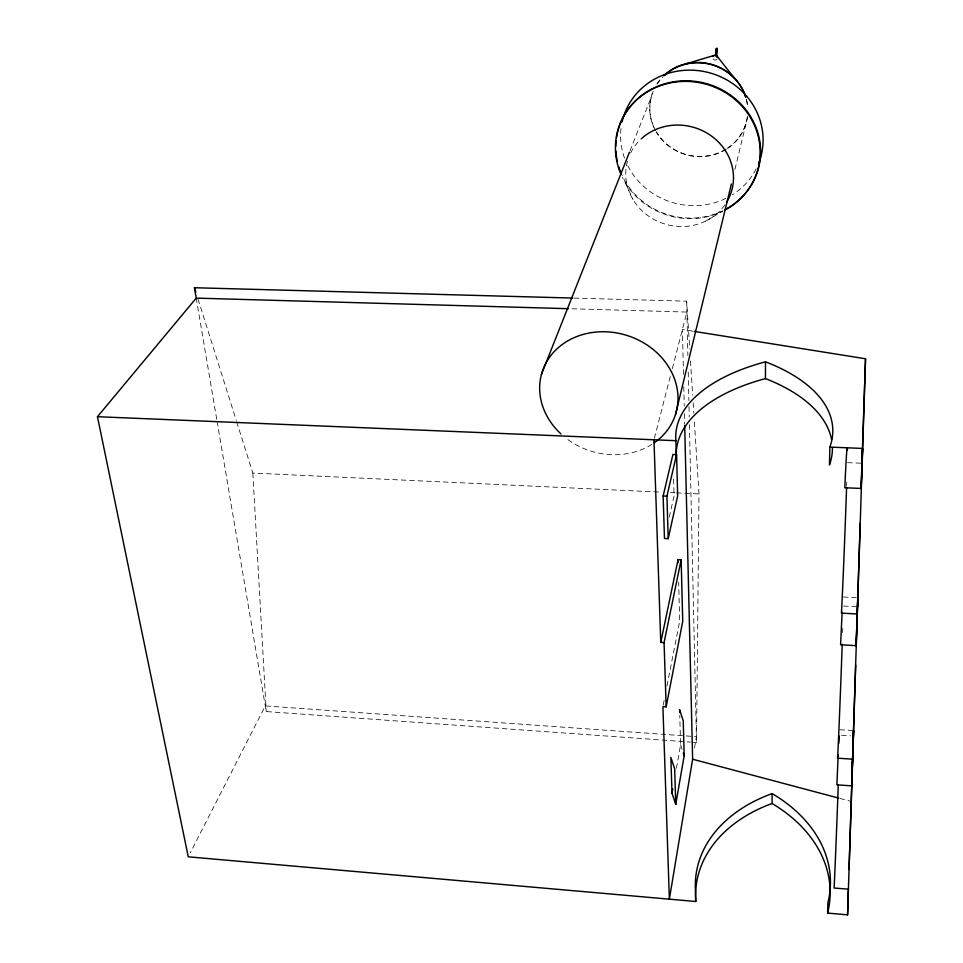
<?xml version="1.0" encoding="UTF-8"?>
<svg xmlns="http://www.w3.org/2000/svg" width="963" height="963" viewBox="0 0 963 963"><rect width="100%" height="100%" fill="white"/><g stroke="black" fill="none" stroke-linecap="round" stroke-linejoin="round"><path stroke-width="0.72" stroke-dasharray="4.82 3.61" d="M692.012 742.184L696.514 742.509L698.994 493.923L694.215 419.218M694.504 747.95L696.381 736.671L265.282 705.915L190.301 852.821M676.423 768.281L680.588 744.784L679.77 715.533M663.206 705.121L664.362 699.222M666.962 685.969L679.709 621.123L678.662 582.109M669.273 517.155L674.076 495.825L673.546 476.613M734.938 169.404L745.904 124.179M654.346 438.334L670.429 375.943M672.306 368.685L686.908 312.06L569.867 308.726M629.934 150.974L651.506 96.529M705.698 221.093L722.443 211.306A72.707 68.289 15.8 0 1 622.387 177.373M574.117 298.109L686.667 301.178L689.725 348.991M860.705 463.191L847.428 462.661A178.275 1.745 -88.1 0 0 847.464 459.748M236.669 421.734L252.836 473.062L661.437 492.165M670.453 492.587L674.955 492.803M676.459 492.875L698.994 493.923M843.299 596.988L856.372 597.674M843.528 606.04L856.191 606.714M839.832 729.725L853.603 730.628M841.506 735.214L850.485 735.804M217.06 421.192L266.233 711.561L690.519 742.076M692.746 331.152L682.406 329.502L683.477 374.583M839.856 798.411L851.4 801.481M625.288 182.669L633.064 199.654M680.588 744.784L682.382 750.249M198.053 299.144L236.224 420.313M196.223 298.121L216.807 419.712M690.483 360.944L692.686 395.312M693.167 402.775L693.829 413.235M252.836 473.062L266.233 711.561M683.766 386.596L684.236 406.133M684.404 413.645L684.657 424.165M686.667 301.178L687.883 355.564M688.244 372.067L688.882 400.584M689.014 406.579L689.255 417.087M689.412 424.587L696.514 742.509M842.769 628.153A171.45 1.685 -88.1 0 1 842.625 632.559M846.778 482.078A179.202 1.878 -88.1 0 1 846.633 486.207M724.85 204.95A54.145 50.449 16.1 0 1 657.982 221.454A54.145 50.449 16.1 0 1 627.455 161.266M630.596 153.033A54.145 50.449 16.1 0 1 640.154 139.876M651.915 444.364A69.974 60.573 17.6 0 1 565.437 437.756M747.601 116.174A49.185 46.802 15.2 0 1 727.234 148.711M726.066 149.458A49.185 46.802 15.2 0 1 656.369 132.063M653.841 127.176A49.185 46.802 15.2 0 1 653.275 91.389M657.103 84.154A49.185 46.802 15.2 0 1 663.194 76.667M746.53 99.791A49.185 46.802 15.2 0 1 747.818 107.976M717.303 58.924A2.492 2.408 13.5 0 1 712.68 57.575M747.24 117.221A49.161 46.778 15.3 0 1 727.065 148.386M725.885 149.133A49.161 46.778 15.3 0 1 656.236 131.75M655.562 130.559A49.161 46.778 15.3 0 1 653.143 91.088M656.971 83.853A49.161 46.778 15.3 0 1 661.148 78.376M746.349 99.49A49.161 46.778 15.3 0 1 747.637 107.675M756.148 168.898A71.527 67.458 15.5 0 1 732.422 194.731M725.897 198.366A71.527 67.458 15.5 0 1 627.431 164.986M624.518 158.125A71.527 67.458 15.5 0 1 621.316 126.261M722.852 210.777A72.719 68.313 15.7 0 1 622.122 175.483"/><path stroke-width="1.44" d="M715.762 55.035L716.075 48.969L716.917 48.15L716.364 56.287M831.563 439.573A183.126 92.412 -1.9 0 0 765.465 378.591L765.489 361.835A182.609 89.968 2 0 0 675.882 440.693L97.468 416.702L188.267 856.817L695.755 901.488A156.68 112.334 7.6 0 1 772.049 803.503L772.097 793.596A157.246 111.973 7.4 0 0 695.515 891.257L695.755 901.488M717.242 55.866L717.11 57.01L717.242 55.866L715.966 56.01L715.918 54.518L716.267 48.884L717.158 48.752M716.544 56.01L717.002 48.511M765.489 361.835A184.138 91.292 -1.9 0 1 829.865 447.085L829.468 464.985A183.126 92.412 -1.9 0 0 832.405 447.951M694.227 331.392L865.532 358.778L847.572 914.85L827.614 913.093L827.867 902.776A158.558 114.537 -0.2 0 0 772.097 793.596M857.6 606.786L857.828 597.746L856.131 645.667L840.603 644.777A172.112 1.565 -88 0 1 842.168 612.263M862.174 463.239L862.571 448.614L861.139 488.446L844.792 487.76A178.275 1.745 -88.1 0 1 847.428 449.865M847.572 914.85L848.379 889.174L834.127 888.03A165.516 1.517 -88 0 0 838.267 785.086M838.231 754.679A167.237 1.396 -88 0 0 836.883 784.833L851.677 785.868L852.52 759.181L837.593 758.17A171.45 1.685 -88.1 0 0 842.204 644.259M856.131 645.667L860.212 523.053M861.139 488.446L865.532 358.778M855.674 665.216L851.677 785.868M849.053 869.457L853.603 730.628L852.965 748.107M684.693 425.658L692.626 759.217L669.369 899.165L662.905 706.589L666.155 706.818L682.743 621.304L681.142 559.78L678.048 559.611L660.762 642.405L664.073 642.61L681.142 559.78M675.749 804.406L674.678 768.847L670.874 757.436L671.993 793.247L675.749 804.406L684.187 755.702L683.249 720.842L679.601 709.671L679.685 712.596M671.993 793.247L672.776 788.841M668.202 538.666L677.663 495.993L676.568 454.596L672.932 454.452L663.146 495.993L664.47 538.473L668.202 538.666L666.926 496.174L676.568 454.596M675.508 414.451L731.399 183.981M541.447 374.366L629.381 152.371M97.468 416.702L196.223 298.121L194.466 287.732L572.612 298.061M686.234 63.727L714.558 55.3M196.223 298.121L568.363 308.69M829.865 447.085L862.415 448.433M663.146 495.993L666.926 496.174M857.142 613.985L841.445 613.13A179.202 1.878 -88.1 0 0 846.585 487.579M692.626 759.217L838.412 798.026M716.954 55.998L733.999 77.678M683.285 752.982L684.187 755.702M194.466 287.732L195.814 292.018M664.073 642.61L666.155 706.818M653.973 439.79L660.762 642.405M678.048 559.611L678.133 562.609M675.882 440.693L676.363 458.364A181.598 91.064 2.2 0 1 765.465 378.591M772.049 803.503A157.968 114.922 -0.1 0 1 827.614 913.093M838.821 743.28A167.237 1.396 -88 0 1 839.23 736.117M621.111 174.628A72.707 68.289 15.8 0 1 656.561 87.164A72.707 68.289 15.8 0 1 751.585 119.568A72.707 68.289 15.8 0 1 724.922 210.042M641.238 138.853A54.145 50.449 16.1 0 1 712.102 136.505A54.145 50.449 16.1 0 1 726.463 202.507M560.996 433.976A69.974 60.573 17.6 0 1 560.334 345.946A69.974 60.573 17.6 0 1 659.607 355.383A69.974 60.573 17.6 0 1 654.214 442.836M664.181 75.704A49.185 46.802 15.2 0 1 745.771 97.131M713.029 56.384A2.492 2.408 13.5 0 1 717.579 57.106M664.049 75.415A49.161 46.778 15.3 0 1 745.591 96.83M622.122 121.916A71.527 67.458 15.5 0 1 711.705 73.429A71.527 67.458 15.5 0 1 758.591 163.517M616.513 137.613A72.719 68.313 15.7 0 1 728.281 93.555A72.719 68.313 15.7 0 1 725.332 209.513M620.341 171.306A72.719 68.313 15.7 0 1 618.86 167.056M617.331 161.303A72.719 68.313 15.7 0 1 615.899 150.938M615.802 146.508A72.719 68.313 15.7 0 1 616.139 140.574"/></g></svg>
